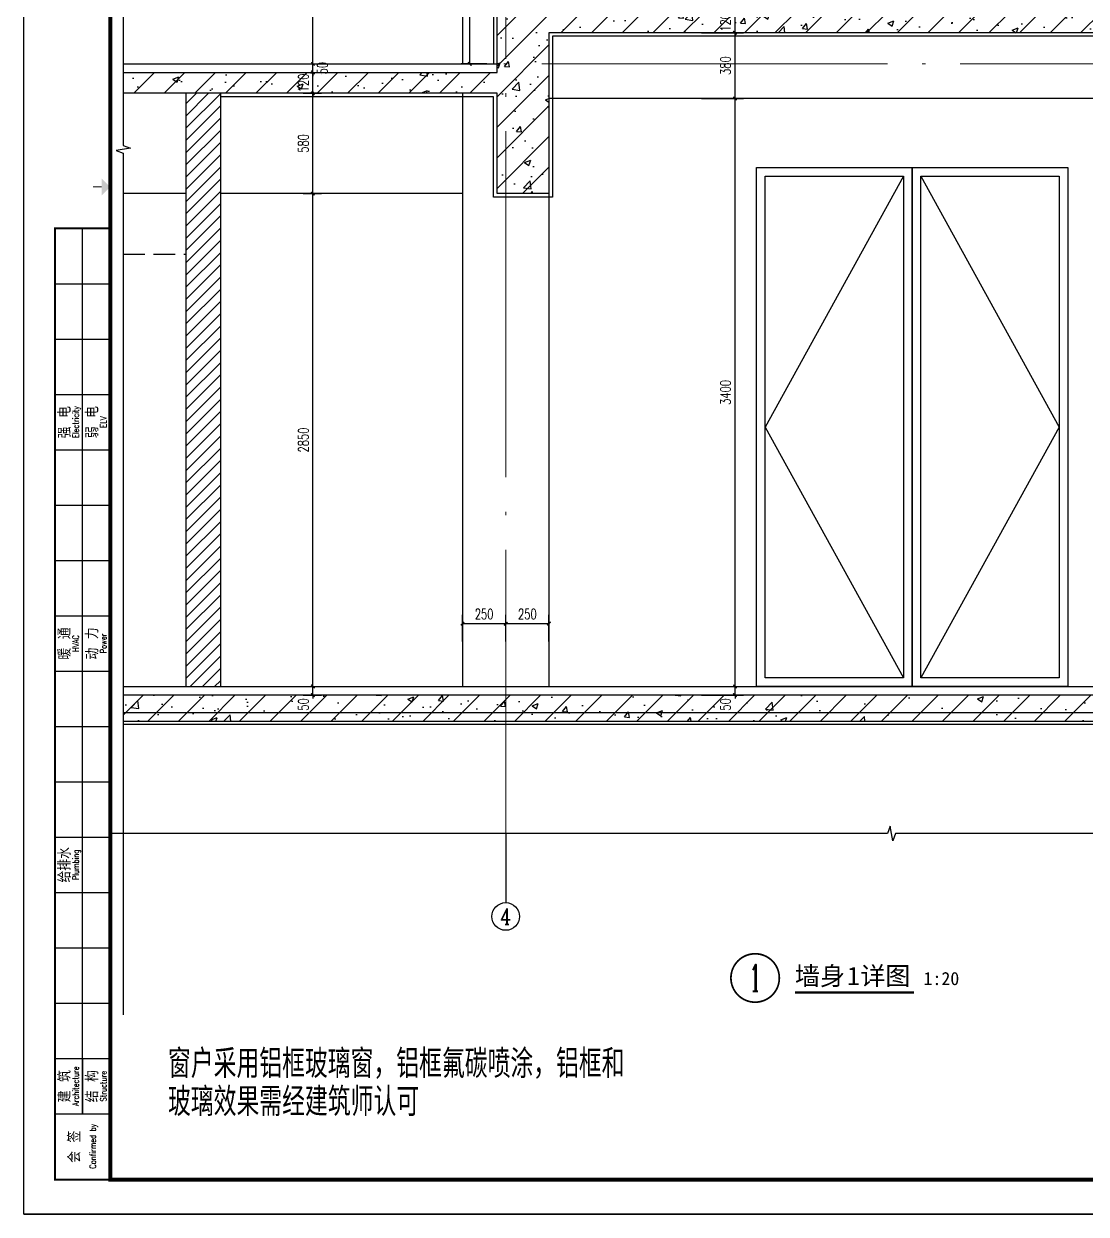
# Model space of a CAD drawing. Header units: millimetres. Extents: x -13830 to 215738, y -24143 to 193994.
# Drawn here: x 182098 to 188242, y 53077 to 59961 of the extents above; entities that cross this region are included whole.
import ezdxf
from ezdxf.enums import TextEntityAlignment as Align

# ---------------------------------------------------------------- set-up
doc = ezdxf.new("R2010")
doc.units = ezdxf.units.MM
doc.header["$LTSCALE"] = 100
for name, pattern in [('CENTER2', [28.575, 19.05, -3.175, 3.175, -3.175]), ('DASH', [0.35, 0.25, -0.1]), ('DOTE', [2.42, 2, -0.2, 0.02, -0.2])]:
    doc.linetypes.add(name, pattern=pattern)
doc.layers.get('0').update_dxf_attribs({"linetype": 'CONTINUOUS'})
doc.layers.get('DEFPOINTS').update_dxf_attribs({"linetype": 'CONTINUOUS'})
doc.layers.add('A-_ANOTGRID_E-', color=8, linetype='CENTER2', lineweight=5)
for name, color, linetype in [('A-Line', 143, 'CONTINUOUS'), ('AXIS', 3, 'CONTINUOUS'), ('AXIS_TEXT', 7, 'CONTINUOUS'), ('DIM_IDEN', 3, 'CONTINUOUS'), ('DIM_SYMB', 3, 'CONTINUOUS'), ('MCST Elevation 2N$0$A-_WIND----_E-', 4, 'CONTINUOUS'), ('PUB_DIM', 3, 'CONTINUOUS'), ('PUB_HATCH', 8, 'CONTINUOUS'), ('PUB_TEXT', 7, 'CONTINUOUS'), ('RAIL', 163, 'CONTINUOUS'), ('TK HAHA', 1, 'CONTINUOUS'), ('WALL', 2, 'CONTINUOUS'), ('图框', 7, 'CONTINUOUS'), ('面层', 11, 'CONTINUOUS')]:
    doc.layers.add(name, color=color, linetype=linetype)
doc.styles.add('_TCH_AXIS', font='COMPLEX', dxfattribs={"bigfont": 'GBCBIG'})
doc.styles.add('_TCH_DIM_T3', font='SIMPLEX', dxfattribs={"width": 0.705882, "bigfont": 'GBCBIG'})
doc.styles.add('_TCH_LABEL', font='COMPLEX', dxfattribs={"bigfont": 'GBCBIG'})
doc.styles.add('HZTXT', font='tjromans.shx', dxfattribs={"width": 0.8, "bigfont": 'hztxt.shx'})
doc.styles.add('TKZ2_tjkts.shx', font='tjromant.shx', dxfattribs={"bigfont": 'tjkts.shx'})
doc.styles.add('黑体', font='')
doc.styles.get('黑体').set_extended_font_data('SimSun')
doc.dimstyles.new('_TCH_ARCH&&20', dxfattribs={"dimtxt": 59.5, "dimasz": 20, "dimexe": 50, "dimexo": 60, "dimgap": 25.25, "dimtad": 1, "dimdec": 0, "dimzin": 0, "dimdsep": 46, "dimtxsty": '_TCH_DIM_T3', "dimblk": 'ARCHTICK', "dimcen": 0.09, "dimclrt": 7, "dimazin": 2, "dimtfac": 1, "dimtdec": 0, "dimtix": 1, "dimtmove": 2, "dimatfit": 3, "dimfxl": 1, "dimtolj": 1, "dimtzin": 0, "dimarcsym": 0})
pattern_1 = [(45, (141102.27, 71313.87), (-88.38835, 88.38835), []), (50, (141102.27, 71313.87), (358.6301, -31.376), [37.5, -412.5]), (355, (141102.27, 71313.87), (-69.3757, 376.096), [30, -330]), (100.4514, (141132.16, 71311.26), (289.2547, 344.7198), [31.87, -350.571]), (46.1842, (141102.27, 71413.87), (533.6205, -82.7595), [56.25, -618.75]), (96.6356, (141146.74, 71407), (467.3314, 487.059), [47.805, -525.8565]), (351.1842, (141102.27, 71413.9), (467.331, 487.0593), [45, -495]), (21, (141152.27, 71388.87), (298.4535, -201.3094), [37.5, -412.5]), (326, (141152.27, 71388.87), (121.6577, 362.575), [30, -330]), (71.4514, (141177.14, 71372.1), (420.1113, 161.2652), [31.87, -350.571]), (37.5, (141102.27, 71313.87), (6.07993, 166.44693), [0, -326, 0, -335, 0, -331.25]), (7.5, (141102.27, 71313.87), (131.53477, 197.20586), [0, -191, 0, -318.5, 0, -126.25]), (327.5, (140990.77, 71313.87), (266.91122, -11.27744), [0, -125, 0, -390, 0, -517.5]), (317.5, (140940.77, 71313.87), (291.5931, 50.0525), [0, -162.5, 0, -259, 0, -367.5])]

# ---------------------------------------------------------------- blocks, each defined once
blk = doc.blocks.new('TJAD_TK_A1')
for p, q in [((517.38, 385.45), (517.38, 641.45)), ((509.38, 625.45), (525.38, 625.45)), ((509.38, 609.45), (525.38, 609.45)), ((509.38, 593.45), (525.38, 593.45)), ((509.38, 577.45), (525.38, 577.45)), ((509.38, 561.45), (525.38, 561.45)), ((509.38, 545.45), (525.38, 545.45)), ((509.38, 529.45), (525.38, 529.45)), ((509.38, 513.45), (525.38, 513.45)), ((509.38, 497.45), (525.38, 497.45)), ((509.38, 481.45), (525.38, 481.45)), ((509.38, 465.45), (525.38, 465.45)), ((509.38, 449.45), (525.38, 449.45)), ((509.38, 433.45), (525.38, 433.45)), ((509.38, 417.45), (525.38, 417.45)), ((509.38, 401.45), (525.38, 401.45)), ((517.38, 401.45), (517.38, 385.45)), ((509.38, 385.45), (525.38, 385.45))]:
    blk.add_line(p, q)
at = {"layer": '图框'}
for q in [(500.38, 950.45), (1341.38, 356.45)]:
    blk.add_line((500.38, 356.45), q, dxfattribs=at)
at = {"layer": '图框', "const_width": 1.2}
blk.add_lwpolyline([(1331.38, 940.45), (525.38, 940.45), (525.38, 366.45), (1331.38, 366.45)], close=True, dxfattribs=at)
at = {"layer": '图框'}
for points, const_width in [([(522.88, 653.45), (520.38, 653.45)], 0.3), ([(525.38, 366.45), (509.38, 366.45), (509.38, 641.45), (525.38, 641.45)], 0.6)]:
    blk.add_lwpolyline(points, dxfattribs=dict(at, const_width=const_width))
blk.add_solid([(522.88, 650.95), (522.88, 655.95), (525.38, 653.45)], dxfattribs=at)
at = {"style": 'TKZ2_tjkts.shx'}
for s, p in [('强 电', (512.17, 585.45)), ('弱 电', (520.17, 585.45)), ('暖 通', (512.17, 521.45)), ('动 力', (520.17, 521.45)), ('给排水', (512.17, 457.45)), ('建 筑', (512.17, 393.45)), ('结 构', (520.17, 393.45)), ('会 签', (515, 375.95))]:
    blk.add_text(s, height=3.6, rotation=90, dxfattribs=at).set_placement(p, align=Align.MIDDLE_CENTER)
at = {"style": 'TKZ2_tjkts.shx', "width": 0.8}
for s, p in [('Electricity', (515.4, 585.45)), ('ELV', (523.4, 585.45)), ('HVAC', (515.4, 521.45)), ('Power', (523.4, 521.45)), ('Plumbing', (515.4, 457.45)), ('Architecture', (515.4, 393.45)), ('Structure', (523.4, 393.45)), ('Confirmed by', (520.33, 376.06))]:
    blk.add_text(s, height=1.8, rotation=90, dxfattribs=at).set_placement(p, align=Align.MIDDLE_CENTER)
blk = doc.blocks.new('180703-expo')
at = {"layer": '图框'}
blk.add_blockref('TJAD_TK_A1', (-500.38, -356.45), dxfattribs=at)
blk = doc.blocks.new('_ArchTick')
at = {"color": 0, "linetype": 'ByBlock', "const_width": 0.4}
blk.add_lwpolyline([(-0.5, -0.5), (0.5, 0.5)], dxfattribs=at)
blk = doc.blocks.new('*D419')
at = {"layer": 'DEFPOINTS', "color": 0, "transparency": 16777216}
for p in [(183654.4, 62128.7), (183770.2, 62128.7), (183654.4, 59728.7)]:
    blk.add_point(p, dxfattribs=at)
at = {"layer": 'PUB_DIM', "color": 0, "lineweight": -2, "transparency": 16777216}
for p, q in [((183714.4, 62128.7), (183820.2, 62128.7)), ((183770.2, 59728.7), (183770.2, 62128.7)), ((183714.4, 59728.7), (183820.2, 59728.7))]:
    blk.add_line(p, q, dxfattribs=at)
at = {"layer": 'PUB_DIM', "color": 0, "lineweight": -2, "transparency": 16777216, "xscale": 20, "yscale": 20, "zscale": 20}
for p, rotation in [((183770.2, 62128.7), 90), ((183770.2, 59728.7), 270)]:
    blk.add_blockref('_ArchTick', p, dxfattribs=dict(at, rotation=rotation))
at = {"layer": 'PUB_DIM', "color": 7, "transparency": 16777216, "insert": (183715.2, 60928.7), "char_height": 59.5, "attachment_point": 5, "rotation": 90, "style": '_TCH_DIM_T3'}
blk.add_mtext('\\A1;2400', dxfattribs=at)
blk = doc.blocks.new('*D420')
at = {"layer": 'DEFPOINTS', "color": 0, "transparency": 16777216}
for p in [(183654.4, 59728.7), (183654.4, 59678.7), (183770.2, 59728.7)]:
    blk.add_point(p, dxfattribs=at)
at = {"layer": 'PUB_DIM', "color": 0, "lineweight": -2, "transparency": 16777216}
for p, q in [((183770.2, 59728.7), (183770.2, 59748.7)), ((183714.4, 59728.7), (183820.2, 59728.7)), ((183714.4, 59678.7), (183820.2, 59678.7)), ((183770.2, 59678.7), (183770.2, 59728.7)), ((183770.2, 59678.7), (183770.2, 59658.7))]:
    blk.add_line(p, q, dxfattribs=at)
at = {"layer": 'PUB_DIM', "color": 0, "lineweight": -2, "transparency": 16777216, "xscale": 20, "yscale": 20, "zscale": 20}
for p, rotation in [((183770.2, 59728.7), 270), ((183770.2, 59678.7), 90)]:
    blk.add_blockref('_ArchTick', p, dxfattribs=dict(at, rotation=rotation))
at = {"layer": 'PUB_DIM', "color": 7, "transparency": 16777216, "insert": (183825.2, 59703.7), "char_height": 59.5, "attachment_point": 5, "rotation": 90, "style": '_TCH_DIM_T3'}
blk.add_mtext('\\A1;50', dxfattribs=at)
blk = doc.blocks.new('*D421')
at = {"layer": 'DEFPOINTS', "color": 0, "transparency": 16777216}
for p in [(183654.4, 59678.7), (183770.2, 59678.7), (183654.4, 59558.7)]:
    blk.add_point(p, dxfattribs=at)
at = {"layer": 'PUB_DIM', "color": 0, "lineweight": -2, "transparency": 16777216}
for p, q in [((183714.4, 59678.7), (183820.2, 59678.7)), ((183770.2, 59678.7), (183770.2, 59698.7)), ((183770.2, 59558.7), (183770.2, 59678.7)), ((183714.4, 59558.7), (183820.2, 59558.7)), ((183770.2, 59558.7), (183770.2, 59538.7))]:
    blk.add_line(p, q, dxfattribs=at)
at = {"layer": 'PUB_DIM', "color": 0, "lineweight": -2, "transparency": 16777216, "xscale": 20, "yscale": 20, "zscale": 20}
for p, rotation in [((183770.2, 59678.7), 270), ((183770.2, 59558.7), 90)]:
    blk.add_blockref('_ArchTick', p, dxfattribs=dict(at, rotation=rotation))
at = {"layer": 'PUB_DIM', "color": 7, "transparency": 16777216, "insert": (183715.2, 59618.7), "char_height": 59.5, "attachment_point": 5, "rotation": 90, "style": '_TCH_DIM_T3'}
blk.add_mtext('\\A1;120', dxfattribs=at)
blk = doc.blocks.new('*D422')
at = {"layer": 'DEFPOINTS', "color": 0, "transparency": 16777216}
for p in [(183654.4, 59558.7), (183770.2, 59558.7), (183654.4, 58978.7)]:
    blk.add_point(p, dxfattribs=at)
at = {"layer": 'PUB_DIM', "color": 0, "lineweight": -2, "transparency": 16777216}
for p, q in [((183714.4, 59558.7), (183820.2, 59558.7)), ((183770.2, 58978.7), (183770.2, 59558.7)), ((183714.4, 58978.7), (183820.2, 58978.7))]:
    blk.add_line(p, q, dxfattribs=at)
at = {"layer": 'PUB_DIM', "color": 0, "lineweight": -2, "transparency": 16777216, "xscale": 20, "yscale": 20, "zscale": 20}
for p, rotation in [((183770.2, 59558.7), 90), ((183770.2, 58978.7), 270)]:
    blk.add_blockref('_ArchTick', p, dxfattribs=dict(at, rotation=rotation))
at = {"layer": 'PUB_DIM', "color": 7, "transparency": 16777216, "insert": (183715.2, 59268.7), "char_height": 59.5, "attachment_point": 5, "rotation": 90, "style": '_TCH_DIM_T3'}
blk.add_mtext('\\A1;580', dxfattribs=at)
blk = doc.blocks.new('*D423')
at = {"layer": 'DEFPOINTS', "color": 0, "transparency": 16777216}
for p in [(183654.4, 58978.7), (183770.2, 58978.7), (183654.4, 56128.7)]:
    blk.add_point(p, dxfattribs=at)
at = {"layer": 'PUB_DIM', "color": 0, "lineweight": -2, "transparency": 16777216}
for p, q in [((183714.4, 58978.7), (183820.2, 58978.7)), ((183770.2, 56128.7), (183770.2, 58978.7)), ((183714.4, 56128.7), (183820.2, 56128.7))]:
    blk.add_line(p, q, dxfattribs=at)
at = {"layer": 'PUB_DIM', "color": 0, "lineweight": -2, "transparency": 16777216, "xscale": 20, "yscale": 20, "zscale": 20}
for p, rotation in [((183770.2, 58978.7), 90), ((183770.2, 56128.7), 270)]:
    blk.add_blockref('_ArchTick', p, dxfattribs=dict(at, rotation=rotation))
at = {"layer": 'PUB_DIM', "color": 7, "transparency": 16777216, "insert": (183715.2, 57553.7), "char_height": 59.5, "attachment_point": 5, "rotation": 90, "style": '_TCH_DIM_T3'}
blk.add_mtext('\\A1;2850', dxfattribs=at)
blk = doc.blocks.new('*D424')
at = {"layer": 'DEFPOINTS', "color": 0, "transparency": 16777216}
for p in [(183654.4, 56128.7), (183770.2, 56128.7), (183654.4, 56078.7)]:
    blk.add_point(p, dxfattribs=at)
at = {"layer": 'PUB_DIM', "color": 0, "lineweight": -2, "transparency": 16777216}
for p, q in [((183714.4, 56128.7), (183820.2, 56128.7)), ((183770.2, 56128.7), (183770.2, 56148.7)), ((183770.2, 56078.7), (183770.2, 56128.7)), ((183714.4, 56078.7), (183820.2, 56078.7)), ((183770.2, 56078.7), (183770.2, 56058.7))]:
    blk.add_line(p, q, dxfattribs=at)
at = {"layer": 'PUB_DIM', "color": 0, "lineweight": -2, "transparency": 16777216, "xscale": 20, "yscale": 20, "zscale": 20}
for p, rotation in [((183770.2, 56128.7), 270), ((183770.2, 56078.7), 90)]:
    blk.add_blockref('_ArchTick', p, dxfattribs=dict(at, rotation=rotation))
at = {"layer": 'PUB_DIM', "color": 7, "transparency": 16777216, "insert": (183715.2, 56024.7), "char_height": 59.5, "attachment_point": 5, "rotation": 90, "style": '_TCH_DIM_T3'}
blk.add_mtext('\\A1;50', dxfattribs=at)
blk = doc.blocks.new('*D428')
at = {"layer": 'DEFPOINTS', "color": 0, "transparency": 16777216}
for p in [(185135.3, 56492), (184885.3, 56328.9), (185135.3, 56328.9)]:
    blk.add_point(p, dxfattribs=at)
at = {"layer": 'PUB_DIM', "color": 0, "lineweight": -2, "transparency": 16777216}
for p, q in [((184885.3, 56388.9), (184885.3, 56542)), ((185135.3, 56388.9), (185135.3, 56542)), ((184885.3, 56492), (185135.3, 56492))]:
    blk.add_line(p, q, dxfattribs=at)
at = {"layer": 'PUB_DIM', "color": 0, "lineweight": -2, "transparency": 16777216, "xscale": 20, "yscale": 20, "zscale": 20, "rotation": 180}
blk.add_blockref('_ArchTick', (184885.3, 56492), dxfattribs=at)
at = {"layer": 'PUB_DIM', "color": 0, "lineweight": -2, "transparency": 16777216, "xscale": 20, "yscale": 20, "zscale": 20}
blk.add_blockref('_ArchTick', (185135.3, 56492), dxfattribs=at)
at = {"layer": 'PUB_DIM', "color": 7, "transparency": 16777216, "insert": (185010.3, 56547), "char_height": 59.5, "attachment_point": 5, "style": '_TCH_DIM_T3'}
blk.add_mtext('\\A1;250', dxfattribs=at)
blk = doc.blocks.new('*D429')
at = {"layer": 'DEFPOINTS', "color": 0, "transparency": 16777216}
for p in [(184885.3, 56492), (184635.3, 56328.9), (184885.3, 56328.9)]:
    blk.add_point(p, dxfattribs=at)
at = {"layer": 'PUB_DIM', "color": 0, "lineweight": -2, "transparency": 16777216}
for p, q in [((184635.3, 56388.9), (184635.3, 56542)), ((184885.3, 56388.9), (184885.3, 56542)), ((184635.3, 56492), (184885.3, 56492))]:
    blk.add_line(p, q, dxfattribs=at)
at = {"layer": 'PUB_DIM', "color": 0, "lineweight": -2, "transparency": 16777216, "xscale": 20, "yscale": 20, "zscale": 20, "rotation": 180}
blk.add_blockref('_ArchTick', (184635.3, 56492), dxfattribs=at)
at = {"layer": 'PUB_DIM', "color": 0, "lineweight": -2, "transparency": 16777216, "xscale": 20, "yscale": 20, "zscale": 20}
blk.add_blockref('_ArchTick', (184885.3, 56492), dxfattribs=at)
at = {"layer": 'PUB_DIM', "color": 7, "transparency": 16777216, "insert": (184760.3, 56547), "char_height": 59.5, "attachment_point": 5, "style": '_TCH_DIM_T3'}
blk.add_mtext('\\A1;250', dxfattribs=at)
blk = doc.blocks.new('*D496')
at = {"layer": 'DEFPOINTS', "color": 0, "transparency": 16777216}
for p in [(184677.7, 60728.7), (184835.3, 60728.7), (184835.3, 59728.7)]:
    blk.add_point(p, dxfattribs=at)
at = {"layer": 'PUB_DIM', "color": 0, "lineweight": -2, "transparency": 16777216}
for p, q in [((184775.3, 60728.7), (184627.7, 60728.7)), ((184677.7, 59728.7), (184677.7, 60728.7)), ((184775.3, 59728.7), (184627.7, 59728.7))]:
    blk.add_line(p, q, dxfattribs=at)
at = {"layer": 'PUB_DIM', "color": 0, "lineweight": -2, "transparency": 16777216, "xscale": 20, "yscale": 20, "zscale": 20}
for p, rotation in [((184677.7, 60728.7), 90), ((184677.7, 59728.7), 270)]:
    blk.add_blockref('_ArchTick', p, dxfattribs=dict(at, rotation=rotation))
at = {"layer": 'PUB_DIM', "color": 7, "transparency": 16777216, "insert": (184622.7, 60228.7), "char_height": 59.5, "attachment_point": 5, "rotation": 90, "style": '_TCH_DIM_T3'}
blk.add_mtext('\\A1;1000', dxfattribs=at)
blk = doc.blocks.new('*D504')
at = {"layer": 'DEFPOINTS', "color": 0, "transparency": 16777216}
for p in [(185957.3, 60028.7), (186211.3, 60028.7), (185957.3, 59908.7)]:
    blk.add_point(p, dxfattribs=at)
at = {"layer": 'PUB_DIM', "color": 0, "lineweight": -2, "transparency": 16777216}
for p, q in [((186017.3, 60028.7), (186261.3, 60028.7)), ((186211.3, 60028.7), (186211.3, 60048.7)), ((186211.3, 59908.7), (186211.3, 60028.7)), ((186017.3, 59908.7), (186261.3, 59908.7)), ((186211.3, 59908.7), (186211.3, 59888.7))]:
    blk.add_line(p, q, dxfattribs=at)
at = {"layer": 'PUB_DIM', "color": 0, "lineweight": -2, "transparency": 16777216, "xscale": 20, "yscale": 20, "zscale": 20}
for p, rotation in [((186211.3, 60028.7), 270), ((186211.3, 59908.7), 90)]:
    blk.add_blockref('_ArchTick', p, dxfattribs=dict(at, rotation=rotation))
at = {"layer": 'PUB_DIM', "color": 7, "transparency": 16777216, "insert": (186156.3, 59968.7), "char_height": 59.5, "attachment_point": 5, "rotation": 90, "style": '_TCH_DIM_T3'}
blk.add_mtext('\\A1;120', dxfattribs=at)
blk = doc.blocks.new('*D505')
at = {"layer": 'DEFPOINTS', "color": 0, "transparency": 16777216}
for p in [(185957.3, 59908.7), (186211.3, 59908.7), (185957.3, 59528.7)]:
    blk.add_point(p, dxfattribs=at)
at = {"layer": 'PUB_DIM', "color": 0, "lineweight": -2, "transparency": 16777216}
for p, q in [((186017.3, 59908.7), (186261.3, 59908.7)), ((186211.3, 59528.7), (186211.3, 59908.7)), ((186017.3, 59528.7), (186261.3, 59528.7))]:
    blk.add_line(p, q, dxfattribs=at)
at = {"layer": 'PUB_DIM', "color": 0, "lineweight": -2, "transparency": 16777216, "xscale": 20, "yscale": 20, "zscale": 20}
for p, rotation in [((186211.3, 59908.7), 90), ((186211.3, 59528.7), 270)]:
    blk.add_blockref('_ArchTick', p, dxfattribs=dict(at, rotation=rotation))
at = {"layer": 'PUB_DIM', "color": 7, "transparency": 16777216, "insert": (186156.3, 59718.7), "char_height": 59.5, "attachment_point": 5, "rotation": 90, "style": '_TCH_DIM_T3'}
blk.add_mtext('\\A1;380', dxfattribs=at)
blk = doc.blocks.new('*D506')
at = {"layer": 'DEFPOINTS', "color": 0, "transparency": 16777216}
for p in [(185957.3, 59528.7), (186211.3, 59528.7), (185957.3, 56128.7)]:
    blk.add_point(p, dxfattribs=at)
at = {"layer": 'PUB_DIM', "color": 0, "lineweight": -2, "transparency": 16777216}
for p, q in [((186017.3, 59528.7), (186261.3, 59528.7)), ((186211.3, 56128.7), (186211.3, 59528.7)), ((186017.3, 56128.7), (186261.3, 56128.7))]:
    blk.add_line(p, q, dxfattribs=at)
at = {"layer": 'PUB_DIM', "color": 0, "lineweight": -2, "transparency": 16777216, "xscale": 20, "yscale": 20, "zscale": 20}
for p, rotation in [((186211.3, 59528.7), 90), ((186211.3, 56128.7), 270)]:
    blk.add_blockref('_ArchTick', p, dxfattribs=dict(at, rotation=rotation))
at = {"layer": 'PUB_DIM', "color": 7, "transparency": 16777216, "insert": (186156.3, 57828.7), "char_height": 59.5, "attachment_point": 5, "rotation": 90, "style": '_TCH_DIM_T3'}
blk.add_mtext('\\A1;3400', dxfattribs=at)
blk = doc.blocks.new('*D507')
at = {"layer": 'DEFPOINTS', "color": 0, "transparency": 16777216}
for p in [(185957.3, 56128.7), (186211.3, 56128.7), (185957.3, 56078.7)]:
    blk.add_point(p, dxfattribs=at)
at = {"layer": 'PUB_DIM', "color": 0, "lineweight": -2, "transparency": 16777216}
for p, q in [((186017.3, 56128.7), (186261.3, 56128.7)), ((186211.3, 56128.7), (186211.3, 56148.7)), ((186211.3, 56078.7), (186211.3, 56128.7)), ((186017.3, 56078.7), (186261.3, 56078.7)), ((186211.3, 56078.7), (186211.3, 56058.7))]:
    blk.add_line(p, q, dxfattribs=at)
at = {"layer": 'PUB_DIM', "color": 0, "lineweight": -2, "transparency": 16777216, "xscale": 20, "yscale": 20, "zscale": 20}
for p, rotation in [((186211.3, 56128.7), 270), ((186211.3, 56078.7), 90)]:
    blk.add_blockref('_ArchTick', p, dxfattribs=dict(at, rotation=rotation))
at = {"layer": 'PUB_DIM', "color": 7, "transparency": 16777216, "insert": (186156.3, 56024.7), "char_height": 59.5, "attachment_point": 5, "rotation": 90, "style": '_TCH_DIM_T3'}
blk.add_mtext('\\A1;50', dxfattribs=at)

msp = doc.modelspace()

# ---------------------------------------------------------------- hatches: boundary and pattern name
at = {"layer": 'PUB_HATCH'}
h = msp.add_hatch(dxfattribs=at)
h.set_pattern_fill('钢筋混凝土', color=256, scale=50)
h.set_pattern_definition(pattern_1)
h.paths.add_polyline_path([(182673.6, 59558.7), (182673.6, 59678.7), (184835.3, 59678.7), (184835.3, 60728.7), (185535.3, 60728.7), (185535.3, 60648.7), (185385.3, 60648.7), (185385.3, 60028.7), (189335.3, 60028.7), (189635.3, 60028.7), (189635.3, 59428.7), (189335.3, 59428.7), (189335.3, 59908.7), (185135.3, 59908.7), (185135.3, 58978.7), (184835.3, 58978.7), (184835.3, 59558.7)])
h = msp.add_hatch(dxfattribs=at)
h.set_pattern_fill('普通砖', color=256, scale=20, style=0)
h.set_pattern_definition([(45, (133797.257, 72272.97), (-35.355353, 35.355353), [])])
h.paths.add_polyline_path([(183035.3, 59558.7), (183035.3, 56128.7), (183235.3, 56128.7), (183235.3, 59558.7)])
h = msp.add_hatch(dxfattribs=at)
h.set_pattern_fill('钢筋混凝土', color=256, scale=50)
h.set_pattern_definition(pattern_1)
edge = h.paths.add_edge_path()
edge.add_line((182673.6, 55928.7), (189335.3, 55928.7))
edge.add_line((189335.3, 55928.7), (189635.3, 55928.7))
edge.add_line((189635.3, 55928.7), (189635.3, 56078.7))
edge.add_line((189635.3, 56078.7), (182673.6, 56078.7))

# ---------------------------------------------------------------- linework, layer by layer
at = {"layer": 'A-_ANOTGRID_E-', "linetype": 'DOTE', "ltscale": 10}
for p, q in [((184885.3, 64178.9), (184885.3, 55278.7)), ((182673.6, 59728.7), (192719.7, 59728.7)), ((182673.6, 56128.7), (192719.7, 56128.7))]:
    msp.add_line(p, q, dxfattribs=at)
at = {"layer": 'A-Line', "linetype": 'DASH', "ltscale": 5}
msp.add_lwpolyline([(182673.6, 58628.7), (183035.3, 58628.7)], dxfattribs=at)
at = {"layer": 'AXIS'}
msp.add_line((184885.3, 55278.7), (184885.3, 54878.7), dxfattribs=at)
msp.add_circle((184885.3, 54798.7), 80, dxfattribs=at)
at = {"layer": 'DIM_IDEN', "const_width": 10}
msp.add_lwpolyline([(186467.7, 54443.1, 1), (186187.7, 54443.1, 1)], format="xyb", close=True, dxfattribs=at)
at = {"layer": 'DIM_SYMB'}
for points in [[(182673.6, 64240.4), (182673.6, 59257.3), (182715.6, 59242), (182631.6, 59227.2), (182673.6, 59212.3), (182673.6, 54229.2)], [(191635.3, 55278.7), (187139.2, 55278.7), (187124, 55236.7), (187109.1, 55320.7), (187094.2, 55278.7), (182598.2, 55278.7)]]:
    msp.add_lwpolyline(points, dxfattribs=at)
at = {"layer": 'DIM_SYMB', "const_width": 14}
msp.add_lwpolyline([(186557.7, 54358.6), (187245.6, 54358.6)], dxfattribs=at)
at = {"layer": 'MCST Elevation 2N$0$A-_WIND----_E-'}
for points in [[(186335.3, 59128.7), (187235.3, 59128.7), (187235.3, 56128.7), (186335.3, 56128.7)], [(187235.3, 59128.7), (188135.3, 59128.7), (188135.3, 56128.7), (187235.3, 56128.7)], [(186385.3, 59078.7), (187185.3, 59078.7), (187185.3, 56178.7), (186385.3, 56178.7)], [(187285.3, 59078.7), (188085.3, 59078.7), (188085.3, 56178.7), (187285.3, 56178.7)]]:
    msp.add_lwpolyline(points, close=True, dxfattribs=at)
at = {"layer": 'MCST Elevation 2N$0$A-_WIND----_E-', "color": 8, "ltscale": 0.5}
for points in [[(187185.3, 59078.7), (186385.3, 57628.7), (187185.3, 56178.7)], [(187285.3, 59078.7), (188085.3, 57628.7), (187285.3, 56178.7)]]:
    msp.add_lwpolyline(points, dxfattribs=at)
at = {"layer": 'PUB_HATCH'}
msp.add_line((182673.6, 55978.7), (192719.7, 55978.7), dxfattribs=at)
at = {"layer": 'RAIL'}
for p, q in [((184635.3, 62608.7), (184635.3, 59728.7)), ((182673.6, 59728.7), (184835.3, 59728.7)), ((184635.3, 59558.7), (184635.3, 56128.7)), ((189135.3, 59528.7), (185135.3, 59528.7)), ((183035.3, 58978.7), (182673.6, 58978.7)), ((184635.3, 58978.7), (183235.3, 58978.7)), ((185135.3, 58978.7), (185135.3, 56128.7)), ((182673.6, 56128.7), (189435.3, 56128.7))]:
    msp.add_line(p, q, dxfattribs=at)
at = {"layer": 'TK HAHA', "color": 1}
msp.add_lwpolyline([(182098.2, 53077.2), (182098.2, 64957.2), (198918.2, 64957.2), (198918.2, 53077.2)], close=True, dxfattribs=at)
at = {"layer": 'WALL'}
for p, q in [((183035.3, 59558.7), (183035.3, 56128.7)), ((183235.3, 59558.7), (183235.3, 56128.7))]:
    msp.add_line(p, q, dxfattribs=at)
at = {"layer": 'WALL', "color": 1}
for points in [[(182673.6, 59678.7), (184835.3, 59678.7), (184835.3, 60728.7), (185385.3, 60728.7), (185535.3, 60728.7), (185535.3, 60648.7), (185385.3, 60648.7), (185385.3, 60028.7), (189335.3, 60028.7), (189635.3, 60028.7), (189635.3, 59428.7), (189335.3, 59428.7), (189335.3, 59908.7), (185135.3, 59908.7)], [(185135.3, 59908.7), (185135.3, 59908.7), (185135.3, 58978.7), (184835.3, 58978.7), (184835.3, 59558.7), (182673.6, 59558.7)], [(182673.6, 55928.7), (189335.3, 55928.7), (189635.3, 55928.7), (189635.3, 55928.7), (189635.3, 55928.7), (189635.3, 56078.7), (182673.6, 56078.7)]]:
    msp.add_lwpolyline(points, dxfattribs=at)
at = {"layer": '面层'}
for points in [[(185135.3, 60748.7), (184815.3, 60748.7), (184815.3, 59728.7)], [(189435.3, 59408.7), (189315.3, 59408.7), (189315.3, 59888.7), (185155.3, 59888.7), (185155.3, 58958.7), (184815.3, 58958.7), (184815.3, 59538.7), (183235.3, 59538.7)], [(189315.3, 55278.7), (189315.3, 55908.7), (182673.6, 55908.7)]]:
    msp.add_lwpolyline(points, dxfattribs=at)

# ---------------------------------------------------------------- block references
at = {"xscale": 20, "yscale": 20, "zscale": 20}
msp.add_blockref('180703-expo', (182098.2, 53077.2), dxfattribs=at)

# ---------------------------------------------------------------- texts
at = {"insert": (182932.3, 54029.6), "char_height": 165, "width": 2640, "attachment_point": 1, "line_spacing_factor": 0.8, "style": 'HZTXT'}
msp.add_mtext('窗户采用铝框玻璃窗，铝框氟碳喷涂，铝框和玻璃效果需经建筑师认可', dxfattribs=at)
at = {"layer": 'AXIS_TEXT', "style": '_TCH_AXIS', "width": 0.875}
msp.add_text('4', height=93.2, dxfattribs=at).set_placement((184854.2, 54752.1), (184916.3, 54752.1), align=Align.FIT)
at = {"layer": 'PUB_TEXT', "style": '_TCH_LABEL'}
msp.add_text('1', height=154.4, dxfattribs=at).set_placement((186294.6, 54365.9), (186360.8, 54365.9), align=Align.FIT)
at = {"layer": 'PUB_TEXT', "style": '黑体'}
for s, height, p in [('墙身', 106.33, (186557.7, 54401.9)), ('详图', 106.33, (186935.8, 54401.9)), ('1', 106.3, (186860.2, 54401.9)), ('1:20', 75.95, (187301.6, 54401.9))]:
    msp.add_text(s, height=height, dxfattribs=at).set_placement(p)

# ---------------------------------------------------------------- dimensions: what is measured, and where the dimension line sits
at = {"layer": 'PUB_DIM'}
for p1, p2, distance, picture, middle in [((183654.4, 59728.7), (183654.4, 62128.7), -115.8, '*D419', (183715.2, 60928.7)), ((184835.3, 59728.7), (184835.3, 60728.7), 157.6, '*D496', (184622.7, 60228.7)), ((185957.3, 59908.7), (185957.3, 60028.7), -254, '*D504', (186156.3, 59968.7)), ((185957.3, 59528.7), (185957.3, 59908.7), -254, '*D505', (186156.3, 59718.7)), ((183654.4, 59558.7), (183654.4, 59678.7), -115.8, '*D421', (183715.2, 59618.7)), ((183654.4, 58978.7), (183654.4, 59558.7), -115.8, '*D422', (183715.2, 59268.7)), ((185957.3, 56128.7), (185957.3, 59528.7), -254, '*D506', (186156.3, 57828.7)), ((183654.4, 56128.7), (183654.4, 58978.7), -115.8, '*D423', (183715.2, 57553.7)), ((184635.3, 56328.9), (184885.3, 56328.9), 163.1, '*D429', (184760.3, 56547)), ((184885.3, 56328.9), (185135.3, 56328.9), 163.1, '*D428', (185010.3, 56547))]:
    dim = msp.add_aligned_dim(p1=p1, p2=p2, distance=distance, dimstyle='_TCH_ARCH&&20', dxfattribs=at)
    dim.commit()
    dim.dimension.update_dxf_attribs({"geometry": picture, "text_midpoint": middle})
for base, p1, p2, picture, middle in [((183770.2, 59728.7), (183654.4, 59678.7), (183654.4, 59728.7), '*D420', (183825.2, 59703.7)), ((183770.2, 56128.7), (183654.4, 56078.7), (183654.4, 56128.7), '*D424', (183715.2, 56024.7)), ((186211.3, 56128.7), (185957.3, 56078.7), (185957.3, 56128.7), '*D507', (186156.3, 56024.7))]:
    dim = msp.add_linear_dim(base=base, p1=p1, p2=p2, angle=90, dimstyle='_TCH_ARCH&&20', dxfattribs=at)
    dim.commit()
    dim.dimension.update_dxf_attribs({"geometry": picture, "text_midpoint": middle, "dimtype": 129})

doc.saveas('drawing.dxf')
